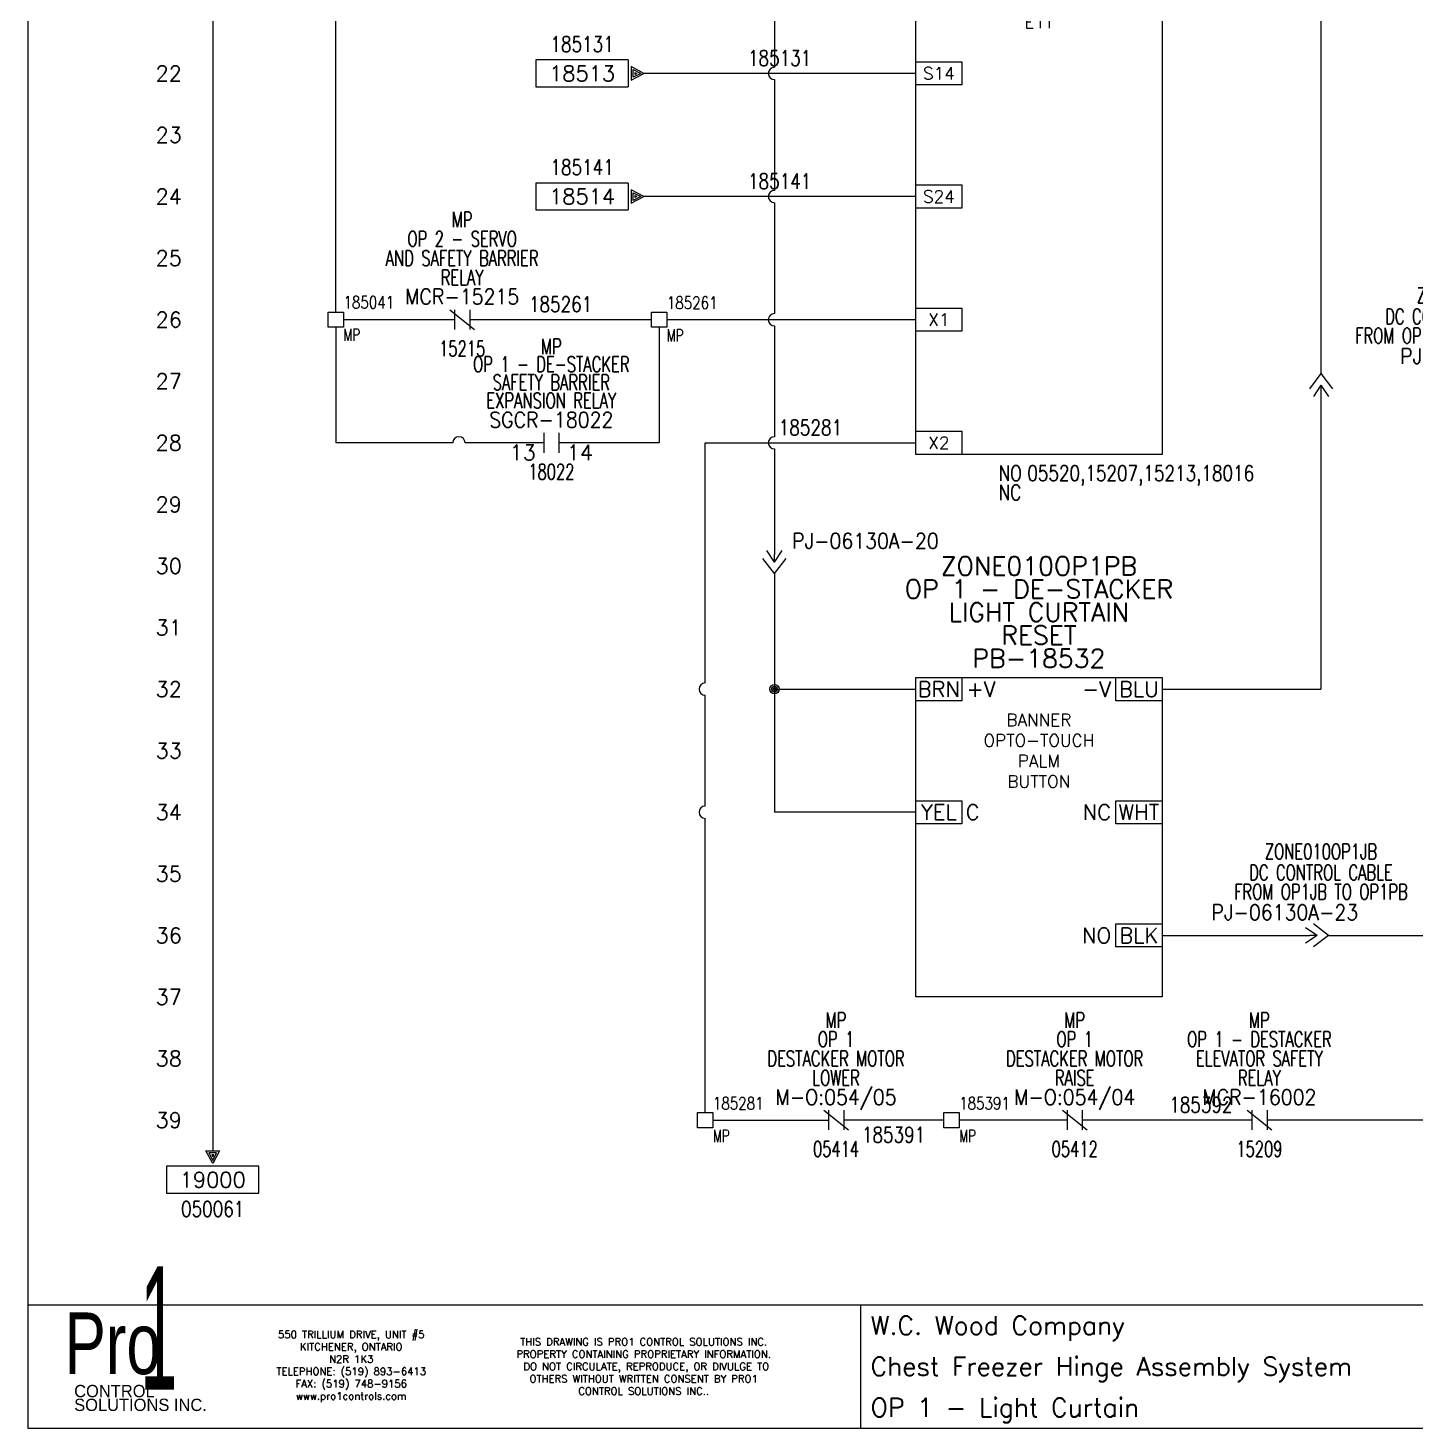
# Model space of a CAD drawing. Header units: inches. Extents: x 0 to 17, y 0 to 23.
# Drawn here: x 0 to 11.26, y 0 to 11.37 of the extents above; entities that cross this region are included whole.
import ezdxf
from ezdxf.enums import TextEntityAlignment as Align

# ---------------------------------------------------------------- set-up
doc = ezdxf.new("R2010")
doc.units = ezdxf.units.IN
doc.header["$MEASUREMENT"] = 0
doc.layers.get('0').update_dxf_attribs({"lineweight": 5})
for name, color, linetype, lineweight in [('BOARDER', 5, 'Continuous', 5), ('DESC', 1, 'Continuous', 5), ('DESCCHILD', 1, 'Continuous', 5), ('LOC', 252, 'Continuous', 5), ('MISC', 2, 'Continuous', 5), ('SYMS', 7, 'Continuous', 5), ('TAGS', 2, 'Continuous', 5), ('TERMS', 2, 'Continuous', 5), ('Title_Block_Info', 2, 'Continuous', 5), ('WIRENO', 1, 'Continuous', 5), ('WIRES', 7, 'Continuous', 5), ('XREF', 1, 'Continuous', 5), ('XREFCHILD', 1, 'Continuous', 5)]:
    doc.layers.add(name, color=color, linetype=linetype, lineweight=lineweight)
doc.layers.add('WIRENO_DEST', color=1, linetype='Continuous')
doc.styles.add('SIVAN', font='sivan.TTF', dxfattribs={"height": 1})
doc.styles.add('STACCO', font='STAC222N.TTF', dxfattribs={"height": 1})
doc.styles.get("Standard").update_dxf_attribs({"font": 'romans.shx'})
doc.styles.add('WD', font='romans.shx')

# ---------------------------------------------------------------- blocks, each defined once
blk = doc.blocks.new('TB_P')
at = {"color": 5}
blk.add_line((6.764, 0), (6.764, 1), dxfattribs=at)
at = {"color": 5, "linetype": 'Continuous'}
blk.add_lwpolyline([(0, 0), (17, 0), (17, 23), (0, 23)], close=True, dxfattribs=at)
at = {"layer": 'BOARDER', "linetype": 'Continuous'}
for q in [(17, 1), (0, 0)]:
    blk.add_line((0, 1), q, dxfattribs=at)
at = {"color": 5, "char_height": 0.06, "attachment_point": 5, "style": 'WD'}
for s, insert, width in [('550 TRILLIUM DRIVE, UNIT #5\\PKITCHENER, ONTARIO\\PN2R 1K3\\PTELEPHONE: (519) 893-6413\\PFAX: (519) 748-9156\\Pwww.pro1controls.com', (2.625, 0.5), 1.804), ('THIS DRAWING IS PRO1 CONTROL SOLUTIONS INC. PROPERTY CONTAINING PROPRIETARY INFORMATION.  DO NOT CIRCULATE, REPRODUCE, OR DIVULGE TO OTHERS WITHOUT WRITTEN CONSENT BY PRO1 CONTROL SOLUTIONS INC..', (5, 0.5), 2.264)]:
    blk.add_mtext(s, dxfattribs=dict(at, insert=insert, width=width))
at = {"color": 2, "linetype": 'Continuous', "style": 'WD', "flags": 1}
for tag, p in [('REV1_NO', (1.734, 3.29)), ('REV1_BY', (7.303, 3.29)), ('REV1_DATE', (9.562, 3.29)), ('REV2_NO', (1.734, 3.04)), ('REV2_BY', (7.303, 3.04)), ('REV2_DATE', (9.562, 3.04)), ('REV3_NO', (1.734, 2.79)), ('REV3_BY', (7.303, 2.79)), ('REV3_DATE', (9.562, 2.79)), ('REV4_NO', (1.734, 2.54)), ('REV4_BY', (7.303, 2.54)), ('REV4_DATE', (9.562, 2.54)), ('REV5_NO', (1.734, 2.29)), ('REV5_BY', (7.303, 2.29)), ('REV5_DATE', (9.562, 2.29)), ('REV6_NO', (1.734, 2.04)), ('REV6_BY', (7.303, 2.04)), ('REV6_DATE', (9.562, 2.04)), ('REV7_NO', (1.734, 1.79)), ('REV7_BY', (7.303, 1.79)), ('REV7_DATE', (9.562, 1.79)), ('REV8_NO', (1.734, 1.54)), ('REV8_BY', (7.303, 1.54)), ('REV8_DATE', (9.562, 1.54)), ('REV9_NO', (1.734, 1.29)), ('REV9_BY', (7.303, 1.29)), ('REV9_DATE', (9.562, 1.29))]:
    blk.add_attdef(tag, text='', height=0.15, dxfattribs=at).set_placement(p, align=Align.MIDDLE_CENTER)
for tag, p in [('REV1_CHANGE', (2.292, 3.29)), ('REV2_CHANGE', (2.292, 3.04)), ('REV3_CHANGE', (2.292, 2.79)), ('REV4_CHANGE', (2.292, 2.54)), ('REV5_CHANGE', (2.292, 2.29)), ('REV6_CHANGE', (2.292, 2.04)), ('REV7_CHANGE', (2.292, 1.79)), ('REV8_CHANGE', (2.292, 1.54)), ('REV9_CHANGE', (2.292, 1.29))]:
    blk.add_attdef(tag, text='', height=0.15, dxfattribs=at).set_placement(p, align=Align.MIDDLE_LEFT)
at = {"layer": 'BOARDER', "lineweight": 0}
for s, height, style, width, p in [('1', 1, 'SIVAN', 0.4, (1.062, 0.812)), ('Pro', 0.5, 'STACCO', 0.75, (0.688, 0.688))]:
    blk.add_text(s, height=height, dxfattribs=dict(at, style=style, width=width)).set_placement(p, align=Align.MIDDLE_CENTER)
at = {"layer": 'BOARDER', "lineweight": 0, "style": 'STACCO'}
for s, p in [('CONTROL', (0.375, 0.3)), ('SOLUTIONS INC.', (0.375, 0.188))]:
    blk.add_text(s, height=0.1, dxfattribs=at).set_placement(p, align=Align.MIDDLE_LEFT)
at = {"layer": 'Title_Block_Info', "ltscale": 0.1, "style": 'WD'}
for tag, p in [('JOB #', (12.752, 0.833)), ('SEC. NO.', (14.75, 0.833)), ('SHT. NO.', (16.312, 0.833)), ('NAME', (12.795, 0.5)), ('REV', (16.194, 0.5))]:
    blk.add_attdef(tag, text='', height=0.125, dxfattribs=at).set_placement(p, align=Align.MIDDLE_CENTER)
at = {"layer": 'Title_Block_Info', "ltscale": 0.1}
for tag, p in [('CUSTOMER', (6.842, 0.833)), ('JOB DESCRIPTION LINE', (6.842, 0.5)), ('DRAWING DESCRIPTION', (6.842, 0.167))]:
    blk.add_attdef(tag, text='', height=0.15, dxfattribs=at).set_placement(p, align=Align.MIDDLE_LEFT)
at = {"layer": 'Title_Block_Info', "ltscale": 0.1, "style": 'WD'}
blk.add_attdef('DATE', text='', height=0.125, dxfattribs=at).set_placement((15.188, 0.5), align=Align.MIDDLE_RIGHT)
blk.add_attdef('FILE NUMBER', text='', height=0.125, dxfattribs=at).set_placement((12.591, 0.167), align=Align.MIDDLE_LEFT)
blk = doc.blocks.new('HPB11_BANNER_OPTO TOUCH SPDT QD')
for p, q in [((-1, 0.094), (-0.625, 0.094)), ((-1, -0.094), (-1, 0.094)), ((-0.625, 0.094), (-0.625, -0.094)), ((0.625, 0.094), (1, 0.094)), ((0.625, -0.094), (0.625, 0.094)), ((1, 0.094), (1, -0.094)), ((-0.625, -0.094), (-1, -0.094)), ((1, -0.094), (0.625, -0.094)), ((-1, -0.906), (-0.625, -0.906)), ((-1, -1.094), (-1, -0.906)), ((-0.625, -0.906), (-0.625, -1.094)), ((0.625, -0.906), (1, -0.906)), ((0.625, -1.094), (0.625, -0.906)), ((1, -0.906), (1, -1.094)), ((-0.625, -1.094), (-1, -1.094)), ((1, -1.094), (0.625, -1.094)), ((0.625, -1.906), (1, -1.906)), ((0.625, -2.094), (0.625, -1.906)), ((1, -1.906), (1, -2.094)), ((1, -2.094), (0.625, -2.094))]:
    blk.add_line(p, q)
at = {"linetype": 'Continuous'}
blk.add_lwpolyline([(-1, 0.094), (1, 0.094), (1, -2.5), (-1, -2.5)], close=True, dxfattribs=at)
at = {"linetype": 'Continuous', "insert": (0, -0.5), "char_height": 0.1, "width": 0.25, "attachment_point": 5}
blk.add_mtext('BANNER OPTO-TOUCH PALM BUTTON', dxfattribs=at)
at = {"style": 'WD'}
for tag, p in [('LOC', (0, 0.925)), ('DESC1', (0, 0.738)), ('DESC2', (0, 0.55)), ('DESC3', (0, 0.363)), ('TAG1', (0, 0.175))]:
    blk.add_attdef(tag, text='', height=0.15, dxfattribs=at).set_placement(p, align=Align.CENTER)
at = {"linetype": 'Continuous', "style": 'WD'}
for tag, p in [('TERM01', (-0.812, 0)), ('TERM02', (0.812, 0)), ('TERM03', (-0.812, -1)), ('TERM04', (0.812, -1)), ('TERM05', (0.812, -2))]:
    blk.add_attdef(tag, text='', height=0.125, dxfattribs=at).set_placement(p, align=Align.MIDDLE_CENTER)
at = {"style": 'WD', "flags": 1}
for tag, p, height in [('X4TERM01', (-1, 0), 0.005), ('X1TERM02', (1, 0), 0.005), ('FAMILY', (0.6, -0.363), 0.0125), ('MFG', (0.6, -0.441), 0.0125), ('ASSYCODE', (0.6, -0.597), 0.0125), ('X4TERM03', (-1, -1), 0.005), ('X1TERM04', (1, -1), 0.005), ('X1TERM05', (1, -2), 0.005)]:
    blk.add_attdef(tag, p, '', height=height, dxfattribs=at)
at = {"linetype": 'Continuous', "style": 'WD'}
for tag, p in [('DESCTERM01', (-0.587, 0)), ('DESCTERM03', (-0.594, -1))]:
    blk.add_attdef(tag, text='', height=0.125, dxfattribs=at).set_placement(p, align=Align.MIDDLE_LEFT)
for tag, p in [('DESCTERM02', (0.587, 0)), ('DESCTERM04', (0.587, -1)), ('DESCTERM05', (0.587, -2))]:
    blk.add_attdef(tag, text='', height=0.125, dxfattribs=at).set_placement(p, align=Align.MIDDLE_RIGHT)
at = {"style": 'WD', "flags": 1}
blk.add_attdef('CAT', text='', height=0.156, dxfattribs=at).set_placement((0.05, -1.587), align=Align.CENTER)
blk = doc.blocks.new('HCR1_JOKAB_E1T')
for p, q in [((-1, 0.094), (-0.625, 0.094)), ((-1, -0.094), (-1, 0.094)), ((-0.625, 0.094), (-0.625, -0.094)), ((0.625, 0.094), (1, 0.094)), ((0.625, -0.094), (0.625, 0.094)), ((1, 0.094), (1, -0.094)), ((-0.625, -0.094), (-1, -0.094)), ((1, -0.094), (0.625, -0.094)), ((-1, -0.906), (-0.625, -0.906)), ((-1, -1.094), (-1, -0.906)), ((-0.625, -0.906), (-0.625, -1.094)), ((-0.625, -1.094), (-1, -1.094)), ((-1, -1.906), (-0.625, -1.906)), ((-1, -2.094), (-1, -1.906)), ((-0.625, -1.906), (-0.625, -2.094)), ((-0.625, -2.094), (-1, -2.094)), ((-1, -2.906), (-0.625, -2.906)), ((-1, -3.094), (-1, -2.906)), ((-0.625, -2.906), (-0.625, -3.094)), ((-0.625, -3.094), (-1, -3.094)), ((-1, -3.906), (-0.625, -3.906)), ((-1, -4.094), (-1, -3.906)), ((-0.625, -3.906), (-0.625, -4.094)), ((-0.625, -4.094), (-1, -4.094))]:
    blk.add_line(p, q)
at = {"linetype": 'Continuous'}
blk.add_lwpolyline([(-1, 0.094), (1, 0.094), (1, -4.095), (-1, -4.094)], close=True, dxfattribs=at)
at = {"linetype": 'Continuous', "char_height": 0.1, "attachment_point": 5}
for s, insert, width in [('A1+', (-0.812, 0), 0.328), ('A2-', (0.812, 0), 0.35925), ('JOKAB\\PE1T', (0, -0.5), 0.531), ('S14', (-0.812, -1), 0.265), ('S24', (-0.812, -2), 0.32), ('X1', (-0.812, -3), 0.32), ('X2', (-0.812, -4), 0.32)]:
    blk.add_mtext(s, dxfattribs=dict(at, insert=insert, width=width))
at = {"style": 'WD'}
for tag, p in [('LOC', (0, 0.925)), ('DESC1', (0, 0.738)), ('DESC2', (0, 0.55)), ('DESC3', (0, 0.363)), ('TAG1', (0, 0.175))]:
    blk.add_attdef(tag, text='', height=0.15, dxfattribs=at).set_placement(p, align=Align.CENTER)
at = {"style": 'WD', "flags": 1}
for tag, p, height in [('X4TERM01', (-1, 0), 0.005), ('X1TERM02', (1, 0), 0.005), ('FAMILY', (0.6, -0.363), 0.0125), ('MFG', (0.6, -0.441), 0.0125), ('ASSYCODE', (0.6, -0.597), 0.0125), ('X4TERM03', (-1, -1), 0.005), ('X4TERM05', (-1, -2), 0.005), ('X4TERM06', (-1, -3), 0.005), ('MAXNO', (0.044, -3.203), 0.01), ('MAXNC', (0.044, -3.227), 0.01), ('PINLIST', (0.044, -3.391), 0.01), ('X4TERM08', (-1, -4), 0.005)]:
    blk.add_attdef(tag, p, '', height=height, dxfattribs=at)
blk.add_attdef('CAT', text='', height=0.156, dxfattribs=at).set_placement((0, -1.688), align=Align.CENTER)
at = {"style": 'WD', "width": 0.8, "flags": 8}
for tag, p in [('NO', (-0.327, -4.309)), ('NC', (-0.327, -4.465))]:
    blk.add_attdef(tag, p, '', height=0.125, dxfattribs=at)
at = {"style": 'WD', "width": 0.8}
for tag, p in [('XREFNO', (-0.094, -4.309)), ('XREFNC', (-0.094, -4.465))]:
    blk.add_attdef(tag, p, '', height=0.125, dxfattribs=at)
blk = doc.blocks.new('HA2D3')
for p, q in [((-0.125, 0.109), (-0.875, 0.109)), ((-0.875, 0.109), (-0.875, -0.109)), ((-0.125, 0.109), (-0.125, -0.109)), ((-0.102, 0.055), (-0.102, -0.055)), ((0, 0), (-0.102, 0.055)), ((-0.102, -0.055), (0, 0)), ((-0.086, 0.031), (-0.023, 0)), ((-0.086, -0.031), (-0.086, 0.031)), ((-0.023, 0), (-0.086, -0.031)), ((-0.07, 0.008), (-0.055, 0)), ((-0.07, -0.008), (-0.07, 0.008)), ((-0.055, 0), (-0.07, -0.008)), ((-0.875, -0.109), (-0.125, -0.109))]:
    blk.add_line(p, q)
at = {"style": 'WD', "width": 0.8, "flags": 8}
for tag, p in [('DESC1', (-0.5, 0.487)), ('WIRENO', (-0.5, 0.3))]:
    blk.add_attdef(tag, text='', height=0.125, dxfattribs=at).set_placement(p, align=Align.TOP_CENTER)
at = {"style": 'WD'}
blk.add_attdef('XREF', text='', height=0.125, dxfattribs=at).set_placement((-0.5, -0.062), align=Align.CENTER)
at = {"style": 'WD', "flags": 1}
for tag, p in [('SIGCODE', (-0.099, 0.066)), ('X1TERM01', (0, 0))]:
    blk.add_attdef(tag, p, '', height=0.01, dxfattribs=at)
blk = doc.blocks.new('WD_WNH')
at = {"linetype": 'Continuous', "style": 'WD', "width": 0.8}
blk.add_attdef('WIRENO', text='', height=0.125, dxfattribs=at).set_placement((0, 0.0625), align=Align.CENTER)
blk = doc.blocks.new('HMS22')
at = {"linetype": 'Continuous'}
for p, q in [((-0.1, 0.08), (0.1, -0.08)), ((-0.062, 0.08), (-0.062, -0.08)), ((0.062, 0.08), (0.062, -0.08))]:
    blk.add_line(p, q, dxfattribs=at)
at = {"style": 'WD'}
for tag, width, p in [('LOC', 0.7, (0, 0.75)), ('DESC1', 0.7, (0, 0.594)), ('DESC2', 0.7, (0, 0.437)), ('DESC3', 0.7, (0, 0.281)), ('TAG2', 0.9, (0, 0.125)), ('XREF', 0.7, (0, -0.297)), ('INST', 0.7, (0, -0.438))]:
    blk.add_attdef(tag, text='', height=0.125, dxfattribs=dict(at, width=width)).set_placement(p, align=Align.CENTER)
for tag, p in [('X2LINK', (0, 0.125)), ('X8LINK', (0, -0.125))]:
    blk.add_attdef(tag, p, '', height=0.01, dxfattribs=at)
for tag, p, flags in [('X4TERM01', (-0.062, 0), 1), ('X1TERM02', (0.062, 0), 1), ('FAMILY', (0.097, 0.036), 9), ('CONTACT', (0.097, 0.02), 1)]:
    blk.add_attdef(tag, p, '', height=0.01, dxfattribs=dict(at, flags=flags))
at = {"linetype": 'Continuous', "style": 'WD', "flags": 8}
blk.add_attdef('TERM01', text='', height=0.125, dxfattribs=at).set_placement((-0.125, -0.031), align=Align.TOP_RIGHT)
blk.add_attdef('TERM02', text='', height=0.125, dxfattribs=at).set_placement((0.125, -0.031), align=Align.TOP_LEFT)
blk = doc.blocks.new('HCR21')
at = {"linetype": 'Continuous'}
for p, q in [((-0.062, 0.08), (-0.062, -0.08)), ((0.062, 0.08), (0.062, -0.08))]:
    blk.add_line(p, q, dxfattribs=at)
at = {"style": 'WD'}
for tag, width, p in [('LOC', 0.7, (0, 0.719)), ('DESC1', 0.7, (0, 0.576)), ('DESC2', 0.7, (0, 0.429)), ('DESC3', 0.7, (0, 0.281)), ('TAG2', 0.9, (0, 0.125)), ('XREF', 0.7, (0, -0.297)), ('INST', 0.7, (0, -0.438))]:
    blk.add_attdef(tag, text='', height=0.125, dxfattribs=dict(at, width=width)).set_placement(p, align=Align.CENTER)
for tag, p in [('X2LINK', (0, 0.125)), ('X8LINK', (0, -0.125))]:
    blk.add_attdef(tag, p, '', height=0.01, dxfattribs=at)
for tag, p, flags in [('X4TERM01', (-0.062, 0), 1), ('X1TERM02', (0.062, 0), 1), ('FAMILY', (0.097, 0.053), 9), ('CONTACT', (0.097, 0.036), 1)]:
    blk.add_attdef(tag, p, '', height=0.01, dxfattribs=dict(at, flags=flags))
at = {"linetype": 'Continuous', "style": 'WD', "flags": 8}
blk.add_attdef('TERM01', text='', height=0.125, dxfattribs=at).set_placement((-0.125, -0.016), align=Align.TOP_RIGHT)
blk.add_attdef('TERM02', text='', height=0.125, dxfattribs=at).set_placement((0.125, -0.016), align=Align.TOP_LEFT)
blk = doc.blocks.new('VT0W01')
for p, q in [((-0.062, 0.062), (0.062, 0.062)), ((-0.062, -0.062), (-0.062, 0.062)), ((0.062, 0.062), (0.062, -0.062)), ((0.062, -0.062), (-0.062, -0.062))]:
    blk.add_line(p, q)
at = {"style": 'WD', "width": 0.7}
for tag, p in [('INST', (0.062, 0.208)), ('LOC', (0.062, -0.173))]:
    blk.add_attdef(tag, p, '', height=0.1, dxfattribs=at)
at = {"linetype": 'Continuous', "style": 'WD'}
for tag, p, width, flags in [('WIRENO', (0.062, 0.091), 0.8, 8), ('TAGSTRIP', (0.05, -0.282), 0.9, 8), ('CAT', (0.213, -0.406), 0.8, 1)]:
    blk.add_attdef(tag, p, '', height=0.1, dxfattribs=dict(at, width=width, flags=flags))
at = {"style": 'WD', "flags": 1}
for tag, p, height in [('X4TERM01', (-0.062, 0), 0.01), ('X4TERMDESC01', (-0.055, -0.023), 0.025), ('X2TERMDESC01', (-0.006, 0.029), 0.025), ('X2TERM01', (0, 0.062), 0.01), ('X1TERMDESC01', (0.039, -0.003), 0.025), ('X1TERM01', (0.062, 0), 0.01), ('X8TERM01', (0, -0.062), 0.01), ('X8TERMDESC01', (0, -0.054), 0.025)]:
    blk.add_attdef(tag, p, '', height=height, dxfattribs=at)
at = {"linetype": 'Continuous', "style": 'WD', "width": 0.8, "flags": 1}
blk.add_attdef('MFG', text='', height=0.1, dxfattribs=at).set_placement((0.088, -0.406), align=Align.RIGHT)
at = {"style": 'WD', "width": 0.7, "flags": 1}
blk.add_attdef('ASSYCODE', (0.062, -0.281), '', height=0.01, dxfattribs=at)
blk = doc.blocks.new('HT0W01')
for p, q in [((-0.062, 0.062), (0.062, 0.062)), ((-0.062, -0.062), (-0.062, 0.062)), ((0.062, 0.062), (0.062, -0.062)), ((0.062, -0.062), (-0.062, -0.062))]:
    blk.add_line(p, q)
at = {"style": 'WD', "width": 0.7}
for tag, p in [('INST', (0.062, 0.214)), ('LOC', (0.062, -0.178))]:
    blk.add_attdef(tag, p, '', height=0.1, dxfattribs=at)
at = {"linetype": 'Continuous', "style": 'WD'}
for tag, p, width, flags in [('WIRENO', (0.062, 0.087), 0.8, 8), ('TAGSTRIP', (0.05, -0.297), 0.9, 8), ('CAT', (0.213, -0.406), 0.8, 1)]:
    blk.add_attdef(tag, p, '', height=0.1, dxfattribs=dict(at, width=width, flags=flags))
at = {"style": 'WD', "flags": 1}
for tag, p, height in [('X4TERM01', (-0.062, 0), 0.01), ('X4TERMDESC01', (-0.055, -0.023), 0.025), ('X2TERMDESC01', (-0.006, 0.029), 0.025), ('X2TERM01', (0, 0.062), 0.01), ('X1TERMDESC01', (0.039, 0.007), 0.025), ('X1TERM01', (0.062, 0), 0.01), ('X8TERM01', (0, -0.062), 0.01), ('X8TERMDESC01', (0, -0.054), 0.025)]:
    blk.add_attdef(tag, p, '', height=height, dxfattribs=at)
at = {"linetype": 'Continuous', "style": 'WD', "width": 0.8, "flags": 1}
blk.add_attdef('MFG', text='', height=0.1, dxfattribs=at).set_placement((0.088, -0.406), align=Align.RIGHT)
at = {"style": 'WD', "width": 0.7, "flags": 1}
blk.add_attdef('ASSYCODE', (0.062, -0.281), '', height=0.01, dxfattribs=at)
blk = doc.blocks.new('HA2S4')
for p, q in [((-0.055, 0), (0.055, 0)), ((0, -0.102), (-0.055, 0)), ((0.055, 0), (0, -0.102)), ((-0.031, -0.016), (0, -0.078)), ((0.031, -0.016), (-0.031, -0.016)), ((-0.008, -0.031), (0, -0.047)), ((0.008, -0.031), (-0.008, -0.031)), ((0, -0.078), (0.031, -0.016)), ((0, -0.047), (0.008, -0.031)), ((0.375, -0.125), (-0.375, -0.125)), ((-0.375, -0.125), (-0.375, -0.344)), ((0.375, -0.344), (0.375, -0.125)), ((-0.375, -0.344), (0.375, -0.344))]:
    blk.add_line(p, q)
at = {"style": 'WD', "flags": 1}
for tag, p in [('X2TERM01', (0, 0)), ('SIGCODE', (0.088, -0.059))]:
    blk.add_attdef(tag, p, '', height=0.01, dxfattribs=at)
at = {"style": 'WD'}
blk.add_attdef('XREF', text='', height=0.125, dxfattribs=at).set_placement((0, -0.297), align=Align.CENTER)
at = {"style": 'WD', "width": 0.8, "flags": 8}
for tag, p in [('WIRENO', (0, -0.409)), ('DESC1', (0, -0.597))]:
    blk.add_attdef(tag, text='', height=0.125, dxfattribs=at).set_placement(p, align=Align.TOP_CENTER)
blk = doc.blocks.new('WDDOT')
for radius in [0.0375, 0.0234, 0.0116]:
    blk.add_circle((0, 0), radius)
blk = doc.blocks.new('HC02PJ1')
for p, q in [((-0.031, 0), (-0.125, 0.062)), ((-0.031, 0), (-0.125, -0.062)), ((-0.031, 0), (-0.094, 0)), ((0.062, 0), (-0.062, 0.094)), ((0.062, 0), (-0.062, -0.094))]:
    blk.add_line(p, q)
at = {"style": 'WD', "width": 0.7}
for tag, p in [('INST', (0.146, 0.787)), ('LOC', (0, 0.618)), ('DESC1', (0, 0.448)), ('DESC2', (0, 0.292))]:
    blk.add_attdef(tag, text='', height=0.125, dxfattribs=at).set_placement(p, align=Align.CENTER)
at = {"style": 'WD', "width": 0.9}
blk.add_attdef('TAG2', text='', height=0.125, dxfattribs=at).set_placement((-0.016, 0.125), align=Align.RIGHT)
at = {"linetype": 'Continuous', "style": 'WD', "width": 0.9, "flags": 8}
blk.add_attdef('DELIM', text='', height=0.125, dxfattribs=at).set_placement((0.047, 0.125), align=Align.CENTER)
blk.add_attdef('TERM01', (0.109, 0.125), '', height=0.125, dxfattribs=at)
at = {"style": 'WD'}
for tag, p in [('X2LINK', (-0.062, 0.125)), ('X8LINK', (-0.062, -0.125))]:
    blk.add_attdef(tag, p, '', height=0.01, dxfattribs=at)
for tag, p, flags in [('FAMILY', (0.048, 0.121), 9), ('X4TERMDESC01', (-0.106, 0.021), 1), ('X4TERM01', (-0.094, 0), 1), ('X1TERMDESC01', (0.062, 0.021), 1), ('X1TERM01', (0.062, 0), 1)]:
    blk.add_attdef(tag, p, '', height=0.01, dxfattribs=dict(at, flags=flags))
blk = doc.blocks.new('VC02JP1')
for p, q in [((0, 0.031), (-0.062, 0.125)), ((0, 0.031), (0.062, 0.125)), ((0, -0.062), (-0.094, 0.062)), ((0, 0.031), (0, 0.094)), ((0, -0.062), (0.094, 0.062))]:
    blk.add_line(p, q)
at = {"style": 'WD'}
for tag, width, p in [('INST', 0.7, (0.162, 0.804)), ('LOC', 0.7, (-0.125, 0.634)), ('DESC1', 0.7, (-0.125, 0.464)), ('DESC2', 0.7, (-0.125, 0.308)), ('TAG2', 0.9, (-0.297, 0.141))]:
    blk.add_attdef(tag, text='', height=0.125, dxfattribs=dict(at, width=width)).set_placement(p, align=Align.RIGHT)
at = {"linetype": 'Continuous', "style": 'WD', "width": 0.9, "flags": 8}
blk.add_attdef('DELIM', text='', height=0.125, dxfattribs=at).set_placement((-0.234, 0.141), align=Align.CENTER)
blk.add_attdef('TERM01', (-0.172, 0.141), '', height=0.125, dxfattribs=at)
at = {"style": 'WD'}
for tag, p, flags in [('FAMILY', (-0.194, 0.032), 9), ('X2TERM01', (0, 0.094), 1), ('X2TERMDESC01', (0.024, 0.076), 1), ('X8TERM01', (0, -0.062), 1), ('X8TERMDESC01', (0.032, -0.045), 1)]:
    blk.add_attdef(tag, p, '', height=0.01, dxfattribs=dict(at, flags=flags))
for tag, p in [('X4LINK', (-0.125, 0.062)), ('X1LINK', (0.125, 0.062))]:
    blk.add_attdef(tag, p, '', height=0.01, dxfattribs=at)
blk = doc.blocks.new('VC02PJ1')
for p, q in [((0, 0.062), (-0.094, -0.062)), ((0, 0.062), (0.094, -0.062)), ((0, -0.031), (-0.062, -0.125)), ((0, -0.031), (0.062, -0.125)), ((0, -0.031), (0, -0.094))]:
    blk.add_line(p, q)
at = {"style": 'WD'}
for tag, width, p in [('INST', 0.7, (0.167, 0.804)), ('LOC', 0.7, (-0.125, 0.634)), ('DESC1', 0.7, (-0.125, 0.464)), ('DESC2', 0.7, (-0.125, 0.308)), ('TAG2', 0.9, (-0.297, 0.141))]:
    blk.add_attdef(tag, text='', height=0.125, dxfattribs=dict(at, width=width)).set_placement(p, align=Align.RIGHT)
at = {"linetype": 'Continuous', "style": 'WD', "width": 0.9, "flags": 8}
blk.add_attdef('DELIM', text='', height=0.125, dxfattribs=at).set_placement((-0.234, 0.141), align=Align.CENTER)
blk.add_attdef('TERM01', (-0.172, 0.141), '', height=0.125, dxfattribs=at)
at = {"style": 'WD'}
for tag, p, flags in [('FAMILY', (-0.132, 0.064), 9), ('X2TERM01', (0, 0.062), 1), ('X2TERMDESC01', (0.032, 0.043), 1), ('X8TERM01', (0, -0.094), 1), ('X8TERMDESC01', (0.009, -0.079), 1)]:
    blk.add_attdef(tag, p, '', height=0.01, dxfattribs=dict(at, flags=flags))
for tag, p in [('X4LINK', (-0.125, -0.062)), ('X1LINK', (0.125, -0.062))]:
    blk.add_attdef(tag, p, '', height=0.01, dxfattribs=at)

msp = doc.modelspace()

# ---------------------------------------------------------------- linework, layer by layer
at = {"layer": 'WIRES'}
for p, q in [((1.5, 22.25), (1.5, 2.25)), ((2.5, 9.063), (2.5, 20)), ((6.062, 11.95), (6.062, 11.05)), ((10.5, 11.95), (10.5, 8.562)), ((7.209, 11), (5, 11)), ((6.062, 10.95), (6.062, 10.05)), ((7.209, 10), (5, 10)), ((6.062, 9.95), (6.062, 9.05)), ((3.463, 9), (2.562, 9)), ((5.062, 9), (3.587, 9)), ((7.209, 9), (5.188, 9)), ((2.5, 8.938), (2.5, 8)), ((5.125, 8.938), (5.125, 8)), ((6.062, 8.95), (6.062, 8.05)), ((10.5, 8.406), (10.5, 6)), ((3.45, 8), (2.5, 8)), ((4.188, 8), (3.55, 8)), ((5.125, 8), (4.312, 8)), ((5.5, 6.05), (5.5, 8)), ((5.5, 8), (7.209, 8)), ((6.062, 7.95), (6.062, 7.094)), ((6.062, 6.938), (6.062, 6)), ((5.5, 5.05), (5.5, 5.95)), ((6.062, 6), (7.209, 6)), ((6.062, 6), (6.062, 5)), ((9.209, 6), (10.5, 6)), ((5.5, 3.312), (5.5, 4.95)), ((7.209, 5), (6.062, 5)), ((9.209, 4), (10.406, 4)), ((10.562, 4), (12.406, 4)), ((5.5, 2.562), (5.5, 3.312)), ((5.562, 2.5), (6.5, 2.5)), ((7.438, 2.5), (6.625, 2.5)), ((8.438, 2.5), (7.562, 2.5)), ((9.938, 2.5), (8.562, 2.5)), ((13.438, 2.5), (10.062, 2.5))]:
    msp.add_line(p, q, dxfattribs=at)
for centre, start, end in [((6.062, 11), 90, 270), ((6.062, 10), 90, 270), ((6.062, 9), 90, 270), ((3.5, 8), 0, 180), ((6.062, 8), 90, 270), ((5.5, 6), 90, 270), ((5.5, 5), 90, 270)]:
    msp.add_arc(centre, 0.05, start, end, dxfattribs=at)

# ---------------------------------------------------------------- block references
ref = msp.add_blockref('TB_P', (0, 0))
ref.add_attrib('CUSTOMER', 'W.C. Wood Company', dxfattribs={"layer": 'MISC', "ltscale": 0.1, "height": 0.15}).set_placement((6.842, 0.833), align=Align.MIDDLE_LEFT)
ref.add_attrib('JOB DESCRIPTION LINE', 'Chest Freezer Hinge Assembly System', dxfattribs={"layer": 'MISC', "ltscale": 0.1, "height": 0.15}).set_placement((6.842, 0.5), align=Align.MIDDLE_LEFT)
ref.add_attrib('DRAWING DESCRIPTION', 'OP 1 - Light Curtain', dxfattribs={"layer": 'MISC', "ltscale": 0.1, "height": 0.15}).set_placement((6.842, 0.167), align=Align.MIDDLE_LEFT)
at = {"layer": 'SYMS'}
ref = msp.add_blockref('HCR1_JOKAB_E1T', (8.209, 12), dxfattribs=at)
ref.add_attrib('XREFNO', '05520,15207,15213,18016', (8.115, 7.691), dxfattribs={"layer": 'XREF', "height": 0.125, "style": 'WD', "width": 0.8})
ref.add_attrib('NO', 'NO', (7.882, 7.691), dxfattribs={"layer": 'MISC', "height": 0.125, "style": 'WD', "width": 0.8, "flags": 8})
ref.add_attrib('NC', 'NC', (7.882, 7.535), dxfattribs={"layer": 'MISC', "height": 0.125, "style": 'WD', "width": 0.8, "flags": 8})
ref.add_attrib('DESC2', 'LIGHT CURTAIN', dxfattribs={"layer": 'DESC', "height": 0.15, "style": 'WD'}).set_placement((8.209, 12.55), align=Align.CENTER)
ref.add_attrib('TAG1', 'LCR-18519', dxfattribs={"layer": 'TAGS', "height": 0.15, "style": 'WD'}).set_placement((8.209, 12.175), align=Align.CENTER)
ref.add_attrib('DESC3', 'EXPANSION RELAY', dxfattribs={"layer": 'DESC', "height": 0.15, "style": 'WD'}).set_placement((8.209, 12.363), align=Align.CENTER)
ref.add_attrib('DESC1', 'OP 1 - DE-STACKER', dxfattribs={"layer": 'DESC', "height": 0.15, "style": 'WD'}).set_placement((8.209, 12.738), align=Align.CENTER)
ref.add_attrib('LOC', 'MP', dxfattribs={"layer": 'LOC', "height": 0.15, "style": 'WD'}).set_placement((8.209, 12.925), align=Align.CENTER)
ref = msp.add_blockref('HA2D3', (5, 11), dxfattribs=at)
ref.add_attrib('XREF', '18513', dxfattribs={"layer": 'XREF', "height": 0.125, "style": 'WD'}).set_placement((4.5, 10.937), align=Align.CENTER)
ref.add_attrib('WIRENO', '185131', dxfattribs={"layer": 'WIRENO_DEST', "height": 0.125, "style": 'WD', "width": 0.8, "flags": 8}).set_placement((4.5, 11.3), align=Align.TOP_CENTER)
ref = msp.add_blockref('HA2D3', (5, 10), dxfattribs=at)
ref.add_attrib('XREF', '18514', dxfattribs={"layer": 'XREF', "height": 0.125, "style": 'WD'}).set_placement((4.5, 9.938), align=Align.CENTER)
ref.add_attrib('WIRENO', '185141', dxfattribs={"layer": 'WIRENO_DEST', "height": 0.125, "style": 'WD', "width": 0.8, "flags": 8}).set_placement((4.5, 10.3), align=Align.TOP_CENTER)
ref = msp.add_blockref('HMS22', (3.526, 9), dxfattribs=at)
ref.add_attrib('TAG2', 'MCR-15215', dxfattribs={"layer": 'TAGS', "height": 0.125, "style": 'WD', "width": 0.9}).set_placement((3.526, 9.125), align=Align.CENTER)
ref.add_attrib('XREF', '15215', dxfattribs={"layer": 'XREFCHILD', "height": 0.125, "style": 'WD', "width": 0.7}).set_placement((3.526, 8.703), align=Align.CENTER)
ref.add_attrib('DESC1', 'OP 2 - SERVO', dxfattribs={"layer": 'DESCCHILD', "height": 0.125, "style": 'WD', "width": 0.7}).set_placement((3.526, 9.594), align=Align.CENTER)
ref.add_attrib('DESC2', 'AND SAFETY BARRIER', dxfattribs={"layer": 'DESCCHILD', "height": 0.125, "style": 'WD', "width": 0.7}).set_placement((3.526, 9.437), align=Align.CENTER)
ref.add_attrib('LOC', 'MP', dxfattribs={"layer": 'LOC', "height": 0.125, "style": 'WD', "width": 0.7}).set_placement((3.526, 9.75), align=Align.CENTER)
ref.add_attrib('DESC3', 'RELAY', dxfattribs={"layer": 'DESCCHILD', "height": 0.125, "style": 'WD', "width": 0.7}).set_placement((3.526, 9.281), align=Align.CENTER)
ref = msp.add_blockref('VC02PJ1', (10.5, 8.5), dxfattribs=at)
ref.add_attrib('TERM01', '2', (12.141, 8.641), dxfattribs={"layer": 'TERMS', "linetype": 'Continuous', "height": 0.125, "style": 'WD', "width": 0.9, "flags": 8})
ref.add_attrib('DESC1', 'DC CONTROL CABLE', dxfattribs={"layer": 'DESCCHILD', "height": 0.125, "style": 'WD', "width": 0.7}).set_placement((12.188, 8.964), align=Align.RIGHT)
ref.add_attrib('TAG2', 'PJ-06130A', dxfattribs={"layer": 'TAGS', "height": 0.125, "style": 'WD', "width": 0.9}).set_placement((12.016, 8.641), align=Align.RIGHT)
ref.add_attrib('DESC2', 'FROM OP1JB TO OP1PB', dxfattribs={"layer": 'DESCCHILD', "height": 0.125, "style": 'WD', "width": 0.7}).set_placement((12.188, 8.808), align=Align.RIGHT)
ref.add_attrib('DELIM', '-', dxfattribs={"layer": 'MISC', "linetype": 'Continuous', "height": 0.125, "style": 'WD', "width": 0.9, "flags": 8}).set_placement((12.078, 8.641), align=Align.CENTER)
ref.add_attrib('LOC', 'ZONE010OP1JB', dxfattribs={"layer": 'LOC', "height": 0.125, "style": 'WD', "width": 0.7}).set_placement((12.188, 9.134), align=Align.RIGHT)
ref = msp.add_blockref('VT0W01', (2.5, 9), dxfattribs=at)
ref.add_attrib('WIRENO', '185041', (2.562, 9.091), dxfattribs={"layer": 'WIRENO', "linetype": 'Continuous', "height": 0.1, "style": 'WD', "width": 0.8, "flags": 8})
ref.add_attrib('LOC', 'MP', (2.562, 8.827), dxfattribs={"layer": 'LOC', "height": 0.1, "style": 'WD', "width": 0.7})
ref = msp.add_blockref('HT0W01', (5.125, 9), dxfattribs=at)
ref.add_attrib('WIRENO', '185261', (5.188, 9.087), dxfattribs={"layer": 'WIRENO', "linetype": 'Continuous', "height": 0.1, "style": 'WD', "width": 0.8, "flags": 8})
ref.add_attrib('LOC', 'MP', (5.188, 8.822), dxfattribs={"layer": 'LOC', "height": 0.1, "style": 'WD', "width": 0.7})
ref = msp.add_blockref('HCR21', (4.25, 8), dxfattribs=at)
ref.add_attrib('TAG2', 'SGCR-18022', dxfattribs={"layer": 'TAGS', "height": 0.125, "style": 'WD', "width": 0.9}).set_placement((4.25, 8.125), align=Align.CENTER)
ref.add_attrib('DESC1', 'OP 1 - DE-STACKER', dxfattribs={"layer": 'DESCCHILD', "height": 0.125, "style": 'WD', "width": 0.7}).set_placement((4.25, 8.576), align=Align.CENTER)
ref.add_attrib('DESC2', 'SAFETY BARRIER', dxfattribs={"layer": 'DESCCHILD', "height": 0.125, "style": 'WD', "width": 0.7}).set_placement((4.25, 8.429), align=Align.CENTER)
ref.add_attrib('XREF', '18022', dxfattribs={"layer": 'XREFCHILD', "height": 0.125, "style": 'WD', "width": 0.7}).set_placement((4.25, 7.703), align=Align.CENTER)
ref.add_attrib('TERM01', '13', dxfattribs={"layer": 'TERMS', "linetype": 'Continuous', "height": 0.125, "style": 'WD', "flags": 8}).set_placement((4.125, 7.984), align=Align.TOP_RIGHT)
ref.add_attrib('TERM02', '14', dxfattribs={"layer": 'TERMS', "linetype": 'Continuous', "height": 0.125, "style": 'WD', "flags": 8}).set_placement((4.375, 7.984), align=Align.TOP_LEFT)
ref.add_attrib('LOC', 'MP', dxfattribs={"layer": 'LOC', "height": 0.125, "style": 'WD', "width": 0.7}).set_placement((4.25, 8.719), align=Align.CENTER)
ref.add_attrib('DESC3', 'EXPANSION RELAY', dxfattribs={"layer": 'DESCCHILD', "height": 0.125, "style": 'WD', "width": 0.7}).set_placement((4.25, 8.281), align=Align.CENTER)
ref = msp.add_blockref('VC02JP1', (6.062, 7), dxfattribs=at)
ref.add_attrib('TERM01', '20', (7.203, 7.141), dxfattribs={"layer": 'TERMS', "linetype": 'Continuous', "height": 0.125, "style": 'WD', "width": 0.9, "flags": 8})
ref.add_attrib('DELIM', '-', dxfattribs={"layer": 'MISC', "linetype": 'Continuous', "height": 0.125, "style": 'WD', "width": 0.9, "flags": 8}).set_placement((7.14, 7.141), align=Align.CENTER)
ref.add_attrib('TAG2', 'PJ-06130A', dxfattribs={"layer": 'TAGS', "height": 0.125, "style": 'WD', "width": 0.9}).set_placement((7.078, 7.141), align=Align.RIGHT)
ref = msp.add_blockref('HPB11_BANNER_OPTO TOUCH SPDT QD', (8.209, 6), dxfattribs=at)
ref.add_attrib('DESC2', 'LIGHT CURTAIN', dxfattribs={"layer": 'DESC', "height": 0.15, "style": 'WD'}).set_placement((8.209, 6.55), align=Align.CENTER)
ref.add_attrib('TERM03', 'YEL', dxfattribs={"layer": 'TERMS', "linetype": 'Continuous', "height": 0.125, "style": 'WD'}).set_placement((7.397, 5), align=Align.MIDDLE_CENTER)
ref.add_attrib('DESCTERM03', 'C', dxfattribs={"layer": 'DESC', "linetype": 'Continuous', "height": 0.125, "style": 'WD'}).set_placement((7.615, 5), align=Align.MIDDLE_LEFT)
ref.add_attrib('TERM01', 'BRN', dxfattribs={"layer": 'TERMS', "linetype": 'Continuous', "height": 0.125, "style": 'WD'}).set_placement((7.397, 6), align=Align.MIDDLE_CENTER)
ref.add_attrib('DESCTERM04', 'NC', dxfattribs={"layer": 'DESC', "linetype": 'Continuous', "height": 0.125, "style": 'WD'}).set_placement((8.796, 5), align=Align.MIDDLE_RIGHT)
ref.add_attrib('TERM04', 'WHT', dxfattribs={"layer": 'TERMS', "linetype": 'Continuous', "height": 0.125, "style": 'WD'}).set_placement((9.021, 5), align=Align.MIDDLE_CENTER)
ref.add_attrib('TERM02', 'BLU', dxfattribs={"layer": 'TERMS', "linetype": 'Continuous', "height": 0.125, "style": 'WD'}).set_placement((9.021, 6), align=Align.MIDDLE_CENTER)
ref.add_attrib('DESCTERM01', '+V', dxfattribs={"layer": 'DESC', "linetype": 'Continuous', "height": 0.125, "style": 'WD'}).set_placement((7.622, 6), align=Align.MIDDLE_LEFT)
ref.add_attrib('DESCTERM02', '-V', dxfattribs={"layer": 'DESC', "linetype": 'Continuous', "height": 0.125, "style": 'WD'}).set_placement((8.796, 6), align=Align.MIDDLE_RIGHT)
ref.add_attrib('TAG1', 'PB-18532', dxfattribs={"layer": 'TAGS', "height": 0.15, "style": 'WD'}).set_placement((8.209, 6.175), align=Align.CENTER)
ref.add_attrib('DESC3', 'RESET', dxfattribs={"layer": 'DESC', "height": 0.15, "style": 'WD'}).set_placement((8.209, 6.363), align=Align.CENTER)
ref.add_attrib('DESC1', 'OP 1 - DE-STACKER', dxfattribs={"layer": 'DESC', "height": 0.15, "style": 'WD'}).set_placement((8.209, 6.738), align=Align.CENTER)
ref.add_attrib('LOC', 'ZONE010OP1PB', dxfattribs={"layer": 'LOC', "height": 0.15, "style": 'WD'}).set_placement((8.209, 6.925), align=Align.CENTER)
ref.add_attrib('TERM05', 'BLK', dxfattribs={"layer": 'TERMS', "linetype": 'Continuous', "height": 0.125, "style": 'WD'}).set_placement((9.021, 4), align=Align.MIDDLE_CENTER)
ref.add_attrib('DESCTERM05', 'NO', dxfattribs={"layer": 'DESC', "linetype": 'Continuous', "height": 0.125, "style": 'WD'}).set_placement((8.796, 4), align=Align.MIDDLE_RIGHT)
msp.add_blockref('WDDOT', (6.062, 6), dxfattribs=at)
ref = msp.add_blockref('HC02PJ1', (10.5, 4), dxfattribs=at)
ref.add_attrib('DESC1', 'DC CONTROL CABLE', dxfattribs={"layer": 'DESCCHILD', "height": 0.125, "style": 'WD', "width": 0.7}).set_placement((10.5, 4.448), align=Align.CENTER)
ref.add_attrib('DESC2', 'FROM OP1JB TO OP1PB', dxfattribs={"layer": 'DESCCHILD', "height": 0.125, "style": 'WD', "width": 0.7}).set_placement((10.5, 4.292), align=Align.CENTER)
ref.add_attrib('LOC', 'ZONE010OP1JB', dxfattribs={"layer": 'LOC', "height": 0.125, "style": 'WD', "width": 0.7}).set_placement((10.5, 4.618), align=Align.CENTER)
ref.add_attrib('TERM01', '23', (10.609, 4.125), dxfattribs={"layer": 'TERMS', "linetype": 'Continuous', "height": 0.125, "style": 'WD', "width": 0.9, "flags": 8})
ref.add_attrib('TAG2', 'PJ-06130A', dxfattribs={"layer": 'TAGS', "height": 0.125, "style": 'WD', "width": 0.9}).set_placement((10.484, 4.125), align=Align.RIGHT)
ref.add_attrib('DELIM', '-', dxfattribs={"layer": 'MISC', "linetype": 'Continuous', "height": 0.125, "style": 'WD', "width": 0.9, "flags": 8}).set_placement((10.547, 4.125), align=Align.CENTER)
ref = msp.add_blockref('HMS22', (6.562, 2.5), dxfattribs=at)
ref.add_attrib('TAG2', 'M-O:054/05', dxfattribs={"layer": 'TAGS', "height": 0.125, "style": 'WD', "width": 0.9}).set_placement((6.562, 2.625), align=Align.CENTER)
ref.add_attrib('XREF', '05414', dxfattribs={"layer": 'XREFCHILD', "height": 0.125, "style": 'WD', "width": 0.7}).set_placement((6.562, 2.203), align=Align.CENTER)
ref.add_attrib('DESC1', 'OP 1', dxfattribs={"layer": 'DESCCHILD', "height": 0.125, "style": 'WD', "width": 0.7}).set_placement((6.562, 3.094), align=Align.CENTER)
ref.add_attrib('DESC2', 'DESTACKER MOTOR', dxfattribs={"layer": 'DESCCHILD', "height": 0.125, "style": 'WD', "width": 0.7}).set_placement((6.562, 2.937), align=Align.CENTER)
ref.add_attrib('LOC', 'MP', dxfattribs={"layer": 'LOC', "height": 0.125, "style": 'WD', "width": 0.7}).set_placement((6.562, 3.25), align=Align.CENTER)
ref.add_attrib('DESC3', 'LOWER', dxfattribs={"layer": 'DESCCHILD', "height": 0.125, "style": 'WD', "width": 0.7}).set_placement((6.562, 2.781), align=Align.CENTER)
ref = msp.add_blockref('HMS22', (8.5, 2.5), dxfattribs=at)
ref.add_attrib('TAG2', 'M-O:054/04', dxfattribs={"layer": 'TAGS', "height": 0.125, "style": 'WD', "width": 0.9}).set_placement((8.5, 2.625), align=Align.CENTER)
ref.add_attrib('XREF', '05412', dxfattribs={"layer": 'XREFCHILD', "height": 0.125, "style": 'WD', "width": 0.7}).set_placement((8.5, 2.203), align=Align.CENTER)
ref.add_attrib('DESC1', 'OP 1', dxfattribs={"layer": 'DESCCHILD', "height": 0.125, "style": 'WD', "width": 0.7}).set_placement((8.5, 3.094), align=Align.CENTER)
ref.add_attrib('DESC2', 'DESTACKER MOTOR', dxfattribs={"layer": 'DESCCHILD', "height": 0.125, "style": 'WD', "width": 0.7}).set_placement((8.5, 2.937), align=Align.CENTER)
ref.add_attrib('LOC', 'MP', dxfattribs={"layer": 'LOC', "height": 0.125, "style": 'WD', "width": 0.7}).set_placement((8.5, 3.25), align=Align.CENTER)
ref.add_attrib('DESC3', 'RAISE', dxfattribs={"layer": 'DESCCHILD', "height": 0.125, "style": 'WD', "width": 0.7}).set_placement((8.5, 2.781), align=Align.CENTER)
ref = msp.add_blockref('HMS22', (10, 2.5), dxfattribs=at)
ref.add_attrib('TAG2', 'MCR-16002', dxfattribs={"layer": 'TAGS', "height": 0.125, "style": 'WD', "width": 0.9}).set_placement((10, 2.625), align=Align.CENTER)
ref.add_attrib('XREF', '15209', dxfattribs={"layer": 'XREFCHILD', "height": 0.125, "style": 'WD', "width": 0.7}).set_placement((10, 2.203), align=Align.CENTER)
ref.add_attrib('DESC1', 'OP 1 - DESTACKER', dxfattribs={"layer": 'DESCCHILD', "height": 0.125, "style": 'WD', "width": 0.7}).set_placement((10, 3.094), align=Align.CENTER)
ref.add_attrib('DESC2', 'ELEVATOR SAFETY', dxfattribs={"layer": 'DESCCHILD', "height": 0.125, "style": 'WD', "width": 0.7}).set_placement((10, 2.937), align=Align.CENTER)
ref.add_attrib('LOC', 'MP', dxfattribs={"layer": 'LOC', "height": 0.125, "style": 'WD', "width": 0.7}).set_placement((10, 3.25), align=Align.CENTER)
ref.add_attrib('DESC3', 'RELAY', dxfattribs={"layer": 'DESCCHILD', "height": 0.125, "style": 'WD', "width": 0.7}).set_placement((10, 2.781), align=Align.CENTER)
ref = msp.add_blockref('HT0W01', (5.5, 2.5), dxfattribs=at)
ref.add_attrib('WIRENO', '185281', (5.562, 2.587), dxfattribs={"layer": 'WIRENO', "linetype": 'Continuous', "height": 0.1, "style": 'WD', "width": 0.8, "flags": 8})
ref.add_attrib('LOC', 'MP', (5.562, 2.322), dxfattribs={"layer": 'LOC', "height": 0.1, "style": 'WD', "width": 0.7})
ref = msp.add_blockref('HT0W01', (7.5, 2.5), dxfattribs=at)
ref.add_attrib('WIRENO', '185391', (7.562, 2.587), dxfattribs={"layer": 'WIRENO', "linetype": 'Continuous', "height": 0.1, "style": 'WD', "width": 0.8, "flags": 8})
ref.add_attrib('LOC', 'MP', (7.562, 2.322), dxfattribs={"layer": 'LOC', "height": 0.1, "style": 'WD', "width": 0.7})
ref = msp.add_blockref('HA2S4', (1.5, 2.25), dxfattribs=at)
ref.add_attrib('XREF', '19000', dxfattribs={"layer": 'XREF', "height": 0.125, "style": 'WD'}).set_placement((1.5, 1.953), align=Align.CENTER)
ref.add_attrib('WIRENO', '050061', dxfattribs={"layer": 'WIRENO', "height": 0.125, "style": 'WD', "width": 0.8, "flags": 8}).set_placement((1.5, 1.841), align=Align.TOP_CENTER)
at = {"layer": 'WIRENO'}
ref = msp.add_blockref('WD_WNH', (6.104, 11), dxfattribs=at)
ref.add_attrib('WIRENO', '185131', dxfattribs={"linetype": 'Continuous', "height": 0.125, "style": 'WD', "width": 0.8}).set_placement((6.104, 11.062), align=Align.CENTER)
ref = msp.add_blockref('WD_WNH', (6.104, 10), dxfattribs=at)
ref.add_attrib('WIRENO', '185141', dxfattribs={"linetype": 'Continuous', "height": 0.125, "style": 'WD', "width": 0.8}).set_placement((6.104, 10.062), align=Align.CENTER)
ref = msp.add_blockref('WD_WNH', (4.325, 9), dxfattribs=at)
ref.add_attrib('WIRENO', '185261', dxfattribs={"linetype": 'Continuous', "height": 0.125, "style": 'WD', "width": 0.8}).set_placement((4.325, 9.063), align=Align.CENTER)
ref = msp.add_blockref('WD_WNH', (6.354, 8), dxfattribs=at)
ref.add_attrib('WIRENO', '185281', dxfattribs={"linetype": 'Continuous', "height": 0.125, "style": 'WD', "width": 0.8}).set_placement((6.354, 8.062), align=Align.CENTER)
ref = msp.add_blockref('WD_WNH', (9.525, 2.5), dxfattribs=at)
ref.add_attrib('WIRENO', '185392', dxfattribs={"linetype": 'Continuous', "height": 0.125, "style": 'WD', "width": 0.8}).set_placement((9.525, 2.562), align=Align.CENTER)
ref = msp.add_blockref('WD_WNH', (7.031, 2.5), dxfattribs=at)
ref.add_attrib('WIRENO', '185391', dxfattribs={"linetype": 'Continuous', "height": 0.125, "style": 'WD', "width": 0.8}).set_placement((7.029, 2.319), align=Align.CENTER)

# ---------------------------------------------------------------- texts
at = {"layer": 'SYMS', "color": 2, "style": 'WD'}
for s, p in [('22', (1.25, 11)), ('23', (1.25, 10.5)), ('24', (1.25, 10)), ('25', (1.25, 9.5)), ('26', (1.25, 9)), ('27', (1.25, 8.5)), ('28', (1.25, 8)), ('29', (1.25, 7.5)), ('30', (1.25, 7)), ('31', (1.25, 6.5)), ('32', (1.25, 6)), ('33', (1.25, 5.5)), ('34', (1.25, 5)), ('35', (1.25, 4.5)), ('36', (1.25, 4)), ('37', (1.25, 3.5)), ('38', (1.25, 3)), ('39', (1.25, 2.5))]:
    msp.add_text(s, height=0.125, dxfattribs=at).set_placement(p, align=Align.MIDDLE_RIGHT)

doc.saveas('drawing.dxf')
